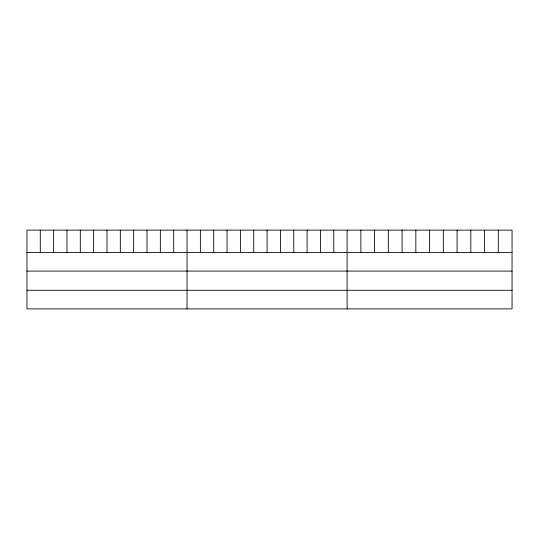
<?xml version="1.0" encoding="UTF-8"?>
<svg xmlns="http://www.w3.org/2000/svg" width="539" height="539" viewBox="0 0 539 539"><rect width="100%" height="100%" fill="white"/><g stroke="black" fill="none" stroke-linecap="round" stroke-linejoin="round"><path stroke-width="0.81" d="M512.05 252.468L512.05 308.887L26.95 308.887L26.95 230.113L512.05 230.113L512.05 252.468L26.95 252.468M26.95 271.09L512.05 271.09M26.95 290.272L512.05 290.272M498.305 230.113L498.305 252.468M484.561 230.113L484.561 252.468M470.816 230.113L470.816 252.468M457.072 230.113L457.072 252.468M443.327 230.113L443.327 252.468M429.583 230.113L429.583 252.468M415.839 230.113L415.839 252.468M402.094 230.113L402.094 252.468M388.349 230.113L388.349 252.468M374.605 230.113L374.605 252.468M360.861 230.113L360.861 252.468M347.116 230.113L347.116 308.887M333.776 230.113L333.776 252.468M320.435 230.113L320.435 252.468M307.095 230.113L307.095 252.468M293.755 230.113L293.755 252.468M280.415 230.113L280.415 252.468M267.074 230.113L267.074 252.468M253.734 230.113L253.734 252.468M240.394 230.113L240.394 252.468M227.054 230.113L227.054 252.468M213.713 230.113L213.713 252.468M200.373 230.113L200.373 252.468M187.033 230.113L187.033 308.887M173.693 230.113L173.693 252.468M160.352 230.113L160.352 252.468M147.012 230.113L147.012 252.468M133.672 230.113L133.672 252.468M120.332 230.113L120.332 252.468M106.992 230.113L106.992 252.468M93.651 230.113L93.651 252.468M80.311 230.113L80.311 252.468M66.971 230.113L66.971 252.468M53.63 230.113L53.63 252.468M40.29 230.113L40.29 252.468"/></g></svg>
